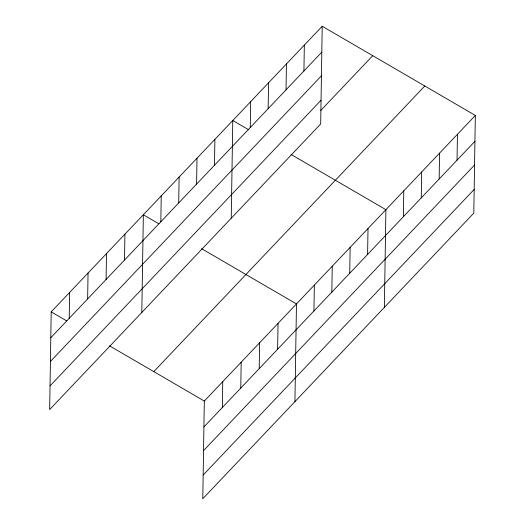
<?xml version="1.0" encoding="UTF-8"?>
<svg xmlns="http://www.w3.org/2000/svg" width="525" height="525" viewBox="0 0 525 525"><rect width="100%" height="100%" fill="white"/><g stroke="black" fill="none" stroke-linecap="round" stroke-linejoin="round"><path stroke-width="0.79" d="M322.212 26.25L51.201 311.87L49.665 409.566L320.683 123.953L322.212 26.25L475.335 115.434L473.799 213.13L202.788 498.75L204.317 401.048L475.335 115.434M69.221 318.327L69.628 292.445M87.649 298.909L88.056 273.026M106.083 279.484L106.49 253.601M124.51 260.059L124.917 234.183M141.809 312.46L143.345 214.758L158.786 223.748M160.827 221.786L161.234 195.91M178.71 202.939L179.117 177.056M196.599 184.085L197.006 158.209M214.489 165.237L214.896 139.355M222.344 407.512L222.751 381.629M231.243 218.203L232.778 120.507L248.922 129.905M240.772 388.087L241.178 362.204M250.261 127.536L250.668 101.653M259.199 368.662L259.606 342.786M268.15 108.682L268.557 82.806M277.627 349.243L278.033 323.361M286.033 89.834L286.44 63.952M294.932 401.638L296.467 303.942L201.613 248.692M303.923 70.98L304.329 45.104M313.943 310.971L314.35 285.088M331.833 292.117L332.24 266.241M349.722 273.269L350.129 247.387M367.605 254.415L368.012 228.539M384.366 307.387L385.901 209.685L291.047 154.442M403.377 216.713L403.784 190.838M421.267 197.866L421.673 171.983M439.156 179.012L439.563 153.136M457.039 160.164L457.446 134.282M50.794 337.752L321.805 52.133M50.42 361.449L321.438 75.83M50.039 385.868L321.051 100.249M320.762 110.467L372.743 55.683M153.792 371.621L424.804 86.002M203.917 426.93L474.928 141.31M203.543 450.634L474.554 165.014M203.155 475.053L474.173 189.433M51.201 311.87L66.642 320.86M109.469 345.804L204.317 401.048"/></g></svg>
